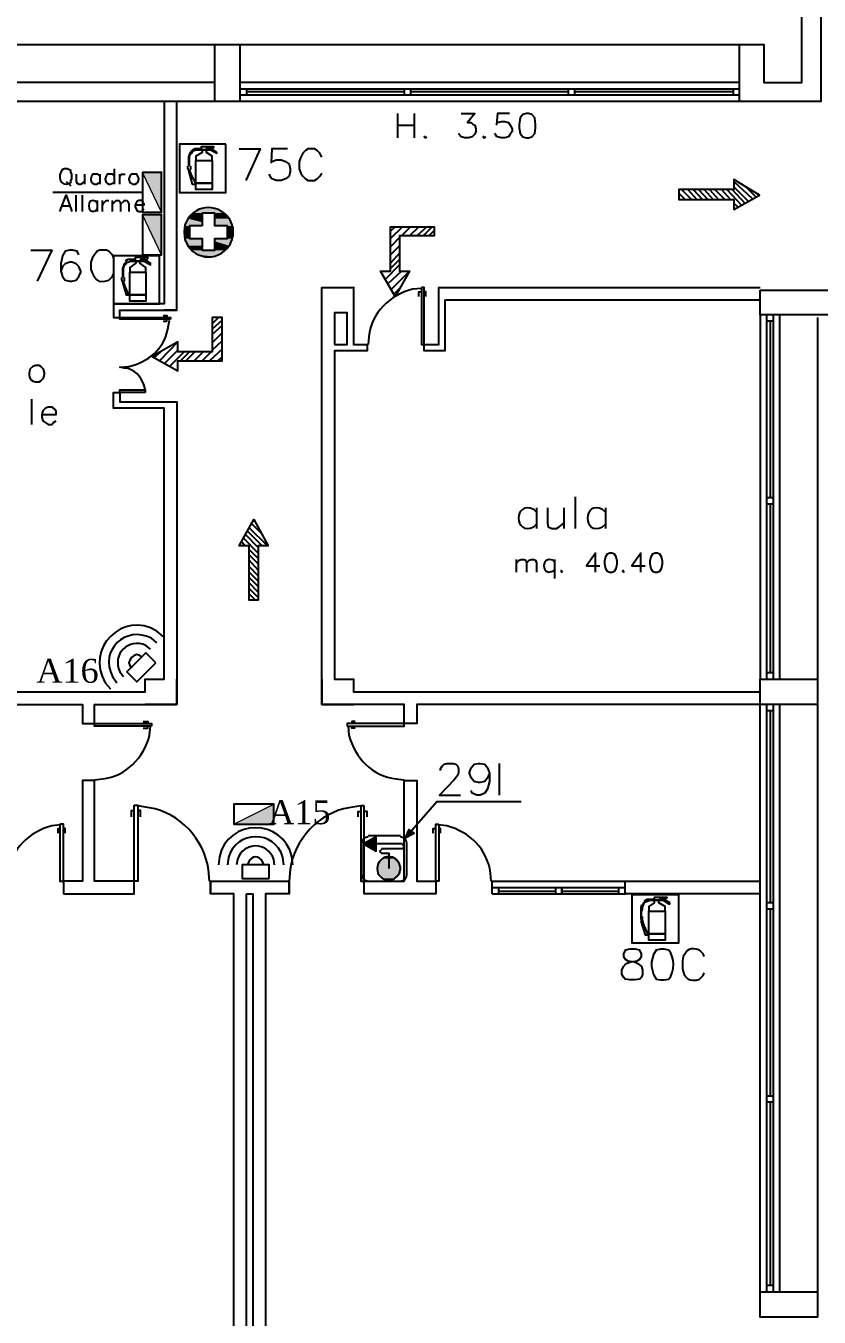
# Model space of a CAD drawing. Header units: millimetres. Extents: x 2592 to 5194, y 1172 to 2359.
# Drawn here: x 2598.601 to 2599.33, y 1186.562 to 1187.75 of the extents above; entities that cross this region are included whole.
import ezdxf

# ---------------------------------------------------------------- set-up
doc = ezdxf.new("R2010")
doc.units = ezdxf.units.MM
for name, color, linetype in [('PDF _Geometria', 7, 'Continuous'), ('PDF _Riempimenti solidi', 3, 'Continuous'), ('PDF _Testo', 7, 'Continuous')]:
    doc.layers.add(name, color=color, linetype=linetype)
doc.styles.add('PDF Times New Roman', font='times.ttf')

msp = doc.modelspace()

# ---------------------------------------------------------------- linework, layer by layer
at = {"layer": 'PDF _Geometria', "lineweight": 25}
for points in [[(2598.3361, 1187.7324), (2598.7978, 1187.7324), (2599.2569, 1187.7324), (2599.2794, 1187.7324), (2599.2794, 1187.6974), (2599.3144, 1187.6974), (2599.3144, 1187.9249), (2599.3319, 1187.9249), (2599.3319, 1187.6799), (2599.2794, 1187.6799), (2599.2569, 1187.6799), (2599.2569, 1187.7324)], [(2599.2569, 1187.6799), (2598.7978, 1187.6799), (2598.7744, 1187.6799), (2598.7744, 1187.7324)], [(2598.7978, 1187.6799), (2598.7978, 1187.7324)], [(2598.7744, 1187.6974), (2598.3361, 1187.6974)], [(2599.2569, 1187.6974), (2598.7978, 1187.6974)], [(2598.7744, 1187.6799), (2598.3361, 1187.6799), (2598.3361, 1187.4132), (2598.3244, 1187.4132), (2598.1244, 1187.4132), (2598.1244, 1187.3607), (2598.1244, 1187.3374), (2598.1469, 1187.3374), (2598.1469, 1187.3607), (2598.1244, 1187.3607)], [(2598.7278, 1187.6799), (2598.7278, 1187.494), (2598.6811, 1187.494), (2598.6811, 1187.4815), (2598.6869, 1187.4815), (2598.6869, 1187.4882), (2598.7394, 1187.4882), (2598.7278, 1187.4882)], [(2598.7394, 1187.4882), (2598.7394, 1187.6799)], [(2598.9428, 1187.6465), (2598.9428, 1187.669)], [(2598.9578, 1187.669), (2598.9578, 1187.6465)], [(2599.0011, 1187.669), (2599.0136, 1187.669), (2599.0069, 1187.6607), (2599.0103, 1187.6607), (2599.0119, 1187.659), (2599.0136, 1187.6582), (2599.0144, 1187.6549), (2599.0144, 1187.6524), (2599.0136, 1187.6499), (2599.0111, 1187.6474), (2599.0078, 1187.6465), (2599.0044, 1187.6465), (2599.0011, 1187.6474), (2599.0003, 1187.6482), (2598.9986, 1187.6507)], [(2599.0453, 1187.669), (2599.0344, 1187.669), (2599.0336, 1187.659), (2599.0344, 1187.6607), (2599.0378, 1187.6615), (2599.0411, 1187.6615), (2599.0444, 1187.6607), (2599.0461, 1187.6582), (2599.0478, 1187.6549), (2599.0478, 1187.6524), (2599.0461, 1187.6499), (2599.0444, 1187.6474), (2599.0411, 1187.6465), (2599.0378, 1187.6465), (2599.0344, 1187.6474), (2599.0336, 1187.6482), (2599.0319, 1187.6507)], [(2598.9428, 1187.6582), (2598.9578, 1187.6582)], [(2598.9678, 1187.6482), (2598.9669, 1187.6474), (2598.9678, 1187.6465), (2598.9694, 1187.6474)], [(2599.0219, 1187.6482), (2599.0211, 1187.6474), (2599.0219, 1187.6465), (2599.0236, 1187.6474)], [(2598.7969, 1187.6365), (2598.8161, 1187.6365), (2598.8028, 1187.6074)], [(2598.8411, 1187.6365), (2598.8269, 1187.6365), (2598.8261, 1187.624), (2598.8269, 1187.6249), (2598.8311, 1187.6265), (2598.8353, 1187.6265), (2598.8394, 1187.6249), (2598.8428, 1187.6224), (2598.8436, 1187.6182), (2598.8436, 1187.6157), (2598.8428, 1187.6115), (2598.8394, 1187.609), (2598.8353, 1187.6074), (2598.8311, 1187.6074), (2598.8269, 1187.609), (2598.8261, 1187.6099), (2598.8244, 1187.6132)], [(2598.8728, 1187.629), (2598.8711, 1187.6324), (2598.8686, 1187.6349), (2598.8661, 1187.6365), (2598.8603, 1187.6365), (2598.8578, 1187.6349), (2598.8553, 1187.6324), (2598.8536, 1187.629), (2598.8519, 1187.6249), (2598.8519, 1187.6182), (2598.8536, 1187.614), (2598.8553, 1187.6115), (2598.8578, 1187.609), (2598.8603, 1187.6074), (2598.8661, 1187.6074), (2598.8686, 1187.609), (2598.8711, 1187.6115), (2598.8728, 1187.614)], [(2598.6403, 1187.6049), (2598.6419, 1187.6057), (2598.6419, 1187.6074), (2598.6428, 1187.609), (2598.6428, 1187.6132), (2598.6419, 1187.6149), (2598.6419, 1187.6165), (2598.6386, 1187.6182), (2598.6361, 1187.6182), (2598.6344, 1187.6174)], [(2598.6819, 1187.6182), (2598.6819, 1187.604)], [(2598.7261, 1187.6149), (2598.7253, 1187.6149), (2598.7078, 1187.6149), (2598.7078, 1187.5782), (2598.7253, 1187.5782), (2598.7253, 1187.6149)], [(2598.6378, 1187.6065), (2598.6419, 1187.6024)], [(2598.6469, 1187.6132), (2598.6469, 1187.6065), (2598.6478, 1187.6049), (2598.6494, 1187.604), (2598.6511, 1187.604), (2598.6528, 1187.6049), (2598.6544, 1187.6065)], [(2598.6544, 1187.6132), (2598.6544, 1187.604)], [(2598.6686, 1187.6115), (2598.6669, 1187.6132), (2598.6619, 1187.6132), (2598.6611, 1187.6115), (2598.6603, 1187.609), (2598.6603, 1187.6082), (2598.6611, 1187.6057), (2598.6619, 1187.6049), (2598.6636, 1187.604), (2598.6661, 1187.604), (2598.6669, 1187.6049), (2598.6686, 1187.6057)], [(2598.6686, 1187.6132), (2598.6686, 1187.604)], [(2598.6819, 1187.6115), (2598.6803, 1187.6132), (2598.6753, 1187.6132), (2598.6744, 1187.6115), (2598.6736, 1187.609), (2598.6736, 1187.6082), (2598.6744, 1187.6057), (2598.6753, 1187.6049), (2598.6769, 1187.604), (2598.6786, 1187.604), (2598.6803, 1187.6049), (2598.6819, 1187.6057)], [(2598.6869, 1187.604), (2598.6869, 1187.6132)], [(2598.6869, 1187.609), (2598.6869, 1187.6115), (2598.6886, 1187.6132), (2598.6919, 1187.6132)], [(2598.7078, 1187.5965), (2598.6253, 1187.5965)], [(2598.6319, 1187.579), (2598.6378, 1187.594), (2598.6428, 1187.579)], [(2598.6469, 1187.579), (2598.6469, 1187.594)], [(2598.6528, 1187.579), (2598.6528, 1187.594)], [(2598.6336, 1187.584), (2598.6411, 1187.584)], [(2598.6661, 1187.5865), (2598.6653, 1187.5882)], [(2598.6653, 1187.5799), (2598.6661, 1187.5815)], [(2598.6661, 1187.589), (2598.6661, 1187.579)], [(2598.6711, 1187.579), (2598.6711, 1187.589)], [(2598.6711, 1187.5849), (2598.6719, 1187.5865), (2598.6736, 1187.5882), (2598.6744, 1187.589), (2598.6769, 1187.589)], [(2598.6803, 1187.579), (2598.6803, 1187.589)], [(2598.6803, 1187.5857), (2598.6828, 1187.5882), (2598.6836, 1187.589), (2598.6861, 1187.589), (2598.6869, 1187.5882), (2598.6878, 1187.5857), (2598.6878, 1187.579)], [(2598.6878, 1187.5857), (2598.6903, 1187.5882), (2598.6911, 1187.589), (2598.6936, 1187.589), (2598.6944, 1187.5882), (2598.6953, 1187.5857), (2598.6953, 1187.579)], [(2598.7011, 1187.5849), (2598.7094, 1187.5849), (2598.7094, 1187.5857), (2598.7086, 1187.5874), (2598.7078, 1187.5882), (2598.7069, 1187.589), (2598.7044, 1187.589), (2598.7028, 1187.5882), (2598.7011, 1187.5849), (2598.7011, 1187.5832), (2598.7028, 1187.5799), (2598.7044, 1187.579), (2598.7069, 1187.579), (2598.7078, 1187.5799), (2598.7094, 1187.5815)], [(2598.7261, 1187.5757), (2598.7253, 1187.5757), (2598.7078, 1187.5757), (2598.7078, 1187.539), (2598.7253, 1187.539), (2598.7253, 1187.5757)], [(2598.6053, 1187.5432), (2598.6244, 1187.5432), (2598.6111, 1187.5149)], [(2598.6494, 1187.539), (2598.6478, 1187.5424), (2598.6436, 1187.5432), (2598.6411, 1187.5432), (2598.6369, 1187.5424), (2598.6344, 1187.5382), (2598.6328, 1187.5307), (2598.6328, 1187.524), (2598.6344, 1187.519), (2598.6369, 1187.5157), (2598.6411, 1187.5149), (2598.6428, 1187.5149), (2598.6469, 1187.5157), (2598.6494, 1187.519), (2598.6511, 1187.5232), (2598.6511, 1187.524), (2598.6494, 1187.5282), (2598.6469, 1187.5307), (2598.6428, 1187.5324), (2598.6411, 1187.5324), (2598.6369, 1187.5307), (2598.6344, 1187.5282), (2598.6328, 1187.524)], [(2598.6811, 1187.5365), (2598.6803, 1187.539), (2598.6769, 1187.5424), (2598.6744, 1187.5432), (2598.6686, 1187.5432), (2598.6661, 1187.5424), (2598.6636, 1187.539), (2598.6619, 1187.5365), (2598.6603, 1187.5324), (2598.6603, 1187.5257)], [(2598.6769, 1187.5157), (2598.6803, 1187.519), (2598.6811, 1187.5215)], [(2598.8728, 1187.1432), (2598.8728, 1187.4857), (2598.8728, 1187.509), (2598.9019, 1187.509), (2598.9019, 1187.4857), (2598.9019, 1187.4565), (2598.9144, 1187.4565), (2598.9144, 1187.4507), (2598.8844, 1187.4507), (2598.8844, 1187.149), (2598.9019, 1187.149), (2598.9019, 1187.1374), (2599.2761, 1187.1374)], [(2598.9019, 1187.509), (2598.9028, 1187.509)], [(2599.2761, 1187.4974), (2598.9861, 1187.4974), (2598.9861, 1187.4507), (2598.9669, 1187.4507), (2598.9669, 1187.4565), (2598.9803, 1187.4565), (2598.9803, 1187.509), (2599.2761, 1187.509)], [(2599.2761, 1187.484), (2599.2761, 1187.149)], [(2599.2936, 1187.484), (2599.2936, 1187.149)], [(2599.3286, 1187.4815), (2599.3286, 1187.149)], [(2598.6094, 1187.4224), (2598.6128, 1187.4224), (2598.6144, 1187.4232), (2598.6169, 1187.4257), (2598.6178, 1187.429), (2598.6178, 1187.4307), (2598.6169, 1187.434), (2598.6144, 1187.4365), (2598.6128, 1187.4374), (2598.6094, 1187.4374), (2598.6069, 1187.4365), (2598.6044, 1187.434)], [(2598.3361, 1187.1374), (2598.7103, 1187.1374), (2598.7103, 1187.149), (2598.7278, 1187.149), (2598.7278, 1187.3982), (2598.6811, 1187.3982), (2598.6811, 1187.4124), (2598.6869, 1187.4124), (2598.6869, 1187.404), (2598.7394, 1187.404), (2598.7394, 1187.1432)], [(2598.6061, 1187.3832), (2598.6061, 1187.4065)], [(2598.6153, 1187.3924), (2598.6286, 1187.3924), (2598.6286, 1187.3949), (2598.6278, 1187.3965), (2598.6261, 1187.3982), (2598.6244, 1187.399), (2598.6211, 1187.399), (2598.6186, 1187.3982), (2598.6161, 1187.3957), (2598.6153, 1187.3924), (2598.6153, 1187.3899), (2598.6161, 1187.3865), (2598.6211, 1187.3832), (2598.6244, 1187.3832), (2598.6261, 1187.3849), (2598.6286, 1187.3865)], [(2599.1061, 1187.2874), (2599.1061, 1187.3165)], [(2599.0703, 1187.3024), (2599.0678, 1187.3049)], [(2599.0703, 1187.3065), (2599.0703, 1187.2874)], [(2599.0803, 1187.3065), (2599.0803, 1187.2924), (2599.0811, 1187.289), (2599.0844, 1187.2874), (2599.0886, 1187.2874), (2599.0911, 1187.289), (2599.0953, 1187.2924)], [(2599.0953, 1187.3065), (2599.0953, 1187.2874)], [(2599.1336, 1187.3024), (2599.1311, 1187.3049)], [(2599.1336, 1187.3065), (2599.1336, 1187.2874)], [(2599.0678, 1187.289), (2599.0703, 1187.2915)], [(2599.1311, 1187.289), (2599.1336, 1187.2915)], [(2599.0519, 1187.2474), (2599.0519, 1187.259)], [(2599.0519, 1187.2557), (2599.0544, 1187.2582), (2599.0561, 1187.259), (2599.0586, 1187.259), (2599.0603, 1187.2582), (2599.0611, 1187.2557), (2599.0611, 1187.2474)], [(2599.0611, 1187.2557), (2599.0636, 1187.2582), (2599.0653, 1187.259), (2599.0678, 1187.259), (2599.0694, 1187.2582), (2599.0703, 1187.2557), (2599.0703, 1187.2474)], [(2599.0869, 1187.2565), (2599.0853, 1187.2582)], [(2599.0869, 1187.259), (2599.0869, 1187.2415)], [(2599.1244, 1187.2474), (2599.1244, 1187.2649), (2599.1161, 1187.2532), (2599.1286, 1187.2532)], [(2599.1661, 1187.2474), (2599.1661, 1187.2649), (2599.1578, 1187.2532), (2599.1703, 1187.2532)], [(2599.0853, 1187.2482), (2599.0869, 1187.2499)], [(2599.0936, 1187.249), (2599.0928, 1187.2482), (2599.0936, 1187.2474), (2599.0944, 1187.2482)], [(2599.1503, 1187.249), (2599.1494, 1187.2482), (2599.1503, 1187.2474), (2599.1511, 1187.2482)], [(2598.2836, 1187.1257), (2598.2836, 1186.9374), (2598.3361, 1186.9374), (2598.3361, 1187.1257), (2598.6528, 1187.1257), (2598.6528, 1187.1082), (2598.6636, 1187.1082), (2598.6636, 1187.1257), (2598.7394, 1187.1257), (2598.7394, 1187.149), (2598.7394, 1187.1257), (2598.7103, 1187.1257)], [(2598.9603, 1187.1257), (2598.9603, 1187.1082), (2598.9486, 1187.1082), (2598.9486, 1187.1257), (2598.8728, 1187.1257), (2598.8728, 1187.149), (2598.8728, 1187.1257), (2598.9019, 1187.1257)], [(2599.2761, 1186.5857), (2599.2761, 1187.1257), (2598.9603, 1187.1257), (2598.9611, 1187.1257)], [(2599.2936, 1187.1257), (2599.2936, 1186.5857)], [(2599.3286, 1187.1257), (2599.3286, 1186.5857)], [(2598.9819, 1187.0649), (2598.9819, 1187.0665), (2598.9836, 1187.069), (2598.9853, 1187.0707), (2598.9878, 1187.0715), (2598.9936, 1187.0715), (2598.9961, 1187.0707), (2598.9978, 1187.069), (2598.9986, 1187.0665), (2598.9986, 1187.0632), (2598.9978, 1187.0607), (2598.9944, 1187.0565), (2598.9811, 1187.0424), (2599.0003, 1187.0424)], [(2599.0269, 1187.0624), (2599.0253, 1187.0582), (2599.0228, 1187.0549), (2599.0186, 1187.054), (2599.0169, 1187.054), (2599.0128, 1187.0549), (2599.0103, 1187.0582), (2599.0086, 1187.0624), (2599.0086, 1187.0632), (2599.0103, 1187.0674), (2599.0128, 1187.0707), (2599.0169, 1187.0715), (2599.0186, 1187.0715), (2599.0228, 1187.0707), (2599.0253, 1187.0674), (2599.0269, 1187.0624), (2599.0269, 1187.0549), (2599.0253, 1187.0482), (2599.0228, 1187.044), (2599.0186, 1187.0424), (2599.0153, 1187.0424), (2599.0111, 1187.044), (2599.0103, 1187.0465)], [(2599.0361, 1187.0424), (2599.0361, 1187.0715)], [(2598.8294, 1187.0157), (2598.8286, 1187.0157), (2598.8286, 1187.034), (2598.7919, 1187.034), (2598.7919, 1187.0157), (2598.8286, 1187.0157)], [(2598.9494, 1187.0032), (2598.9786, 1187.0365), (2599.0561, 1187.0365)], [(2598.7703, 1186.9515), (2598.7703, 1186.9632), (2598.7703, 1186.9515)], [(2598.8428, 1186.9515), (2598.8428, 1186.9632)], [(2598.9119, 1186.9515), (2598.9119, 1186.9632)], [(2599.0294, 1186.9515), (2599.0294, 1186.9632), (2599.1519, 1186.9632)], [(2599.2761, 1186.9515), (2599.1519, 1186.9515), (2599.1519, 1186.9632), (2599.2761, 1186.9632)], [(2598.6353, 1186.9574), (2598.6361, 1186.9574)], [(2599.1919, 1186.8999), (2599.1878, 1186.9007), (2599.1844, 1186.9007), (2599.1803, 1186.8999), (2599.1778, 1186.8957), (2599.1761, 1186.889), (2599.1761, 1186.8849), (2599.1778, 1186.8774), (2599.1803, 1186.8732), (2599.1844, 1186.8724), (2599.1878, 1186.8724), (2599.1919, 1186.8732)], [(2599.2053, 1186.894), (2599.2044, 1186.8899), (2599.2044, 1186.8832)], [(2599.2244, 1186.894), (2599.2236, 1186.8965), (2599.2203, 1186.8999)], [(2599.2203, 1186.8732), (2599.2236, 1186.8765), (2599.2244, 1186.879)]]:
    msp.add_lwpolyline(points, dxfattribs=at)
at = {"layer": 'PDF _Geometria', "color": 4, "lineweight": 25}
for points in [[(2599.2569, 1187.6915), (2598.7978, 1187.6915)], [(2599.2569, 1187.6857), (2598.7978, 1187.6857)], [(2598.8036, 1187.6915), (2598.8036, 1187.6857)], [(2598.9486, 1187.689), (2598.8036, 1187.689)], [(2598.9486, 1187.6915), (2598.9486, 1187.6857)], [(2598.9544, 1187.6915), (2598.9544, 1187.6857)], [(2599.0994, 1187.689), (2598.9544, 1187.689)], [(2599.0994, 1187.6915), (2599.0994, 1187.6857)], [(2599.1053, 1187.6915), (2599.1053, 1187.6857)], [(2599.2511, 1187.689), (2599.1053, 1187.689)], [(2599.2511, 1187.6915), (2599.2511, 1187.6857)], [(2598.9644, 1187.5082), (2598.9561, 1187.5074)], [(2598.9619, 1187.5007), (2598.9619, 1187.5049), (2598.9644, 1187.5049)], [(2598.9686, 1187.5007), (2598.9686, 1187.5049), (2598.9669, 1187.5049)], [(2598.7269, 1187.4832), (2598.7303, 1187.4832), (2598.7303, 1187.4815)], [(2599.2819, 1187.484), (2599.2819, 1187.149)], [(2599.2878, 1187.484), (2599.2878, 1187.149)], [(2598.7269, 1187.4782), (2598.7303, 1187.4782), (2598.7303, 1187.4799)], [(2598.7311, 1187.4707), (2598.7328, 1187.479)], [(2599.2878, 1187.4782), (2599.2819, 1187.4782)], [(2599.2853, 1187.4782), (2599.2853, 1187.3157)], [(2598.9161, 1187.464), (2598.9153, 1187.4565)], [(2598.6911, 1187.4349), (2598.6869, 1187.4357), (2598.6953, 1187.4365)], [(2598.7103, 1187.4149), (2598.7094, 1187.419)], [(2599.2878, 1187.3157), (2599.2819, 1187.3157)], [(2599.2878, 1187.3099), (2599.2819, 1187.3099)], [(2599.2853, 1187.3099), (2599.2853, 1187.1549)], [(2599.2878, 1187.1549), (2599.2819, 1187.1549)], [(2599.2819, 1187.1257), (2599.2819, 1186.5857)], [(2599.2878, 1187.1199), (2599.2819, 1187.1199)], [(2599.2853, 1187.1199), (2599.2853, 1186.9432)], [(2599.2878, 1187.1257), (2599.2878, 1186.5857)], [(2598.7086, 1187.1099), (2598.7128, 1187.1099), (2598.7128, 1187.1082)], [(2598.7086, 1187.104), (2598.7128, 1187.104), (2598.7128, 1187.1057)], [(2598.7144, 1187.0974), (2598.7153, 1187.1057)], [(2598.8969, 1187.1057), (2598.8978, 1187.0974)], [(2598.9036, 1187.1099), (2598.9003, 1187.1099), (2598.9003, 1187.1082)], [(2598.9036, 1187.104), (2598.9003, 1187.104), (2598.9003, 1187.1057)], [(2598.6636, 1187.0565), (2598.6711, 1187.0574)], [(2598.9411, 1187.0574), (2598.9486, 1187.0565)], [(2598.7144, 1187.0307), (2598.7036, 1187.0324)], [(2598.9086, 1187.0324), (2598.8978, 1187.0307)], [(2598.6978, 1187.0224), (2598.6978, 1187.0282), (2598.7003, 1187.0282)], [(2598.7061, 1187.0224), (2598.7061, 1187.0282), (2598.7036, 1187.0282)], [(2598.9061, 1187.0224), (2598.9061, 1187.0274), (2598.9086, 1187.0274)], [(2598.9144, 1187.0224), (2598.9144, 1187.0274), (2598.9119, 1187.0274)], [(2598.6328, 1187.0149), (2598.6244, 1187.014)], [(2598.6303, 1187.0074), (2598.6303, 1187.0115), (2598.6319, 1187.0115)], [(2598.6369, 1187.0074), (2598.6369, 1187.0115), (2598.6353, 1187.0115)], [(2598.9753, 1187.0074), (2598.9753, 1187.0115), (2598.9778, 1187.0115)], [(2598.9878, 1187.014), (2598.9794, 1187.0149)], [(2598.9819, 1187.0074), (2598.9819, 1187.0115), (2598.9803, 1187.0115)], [(2598.7694, 1186.9632), (2598.7686, 1186.974)], [(2598.8436, 1186.974), (2598.8428, 1186.9632)], [(2599.0286, 1186.9632), (2599.0278, 1186.9707)], [(2599.0294, 1186.9574), (2599.1519, 1186.9574)], [(2599.0294, 1186.9515), (2599.1519, 1186.9515)], [(2599.0353, 1186.9574), (2599.0353, 1186.9515)], [(2599.0353, 1186.954), (2599.0878, 1186.954)], [(2599.0878, 1186.9574), (2599.0878, 1186.9515)], [(2599.0936, 1186.9574), (2599.0936, 1186.9515), (2599.0936, 1186.9574)], [(2599.0936, 1186.954), (2599.1461, 1186.954)], [(2599.1461, 1186.9515), (2599.1461, 1186.9574)], [(2599.2878, 1186.9432), (2599.2819, 1186.9432)], [(2599.2878, 1186.9374), (2599.2819, 1186.9374)], [(2599.2853, 1186.9374), (2599.2853, 1186.7657)], [(2599.2878, 1186.7657), (2599.2819, 1186.7657)], [(2599.2878, 1186.7599), (2599.2819, 1186.7599)], [(2599.2853, 1186.7599), (2599.2853, 1186.5915)], [(2599.2878, 1186.5915), (2599.2819, 1186.5915)]]:
    msp.add_lwpolyline(points, dxfattribs=at)
at = {"layer": 'PDF _Geometria', "lineweight": 25}
for points in [[(2599.0611, 1187.669), (2599.0578, 1187.6682), (2599.0553, 1187.6649), (2599.0544, 1187.659), (2599.0544, 1187.6557), (2599.0553, 1187.6507), (2599.0578, 1187.6474), (2599.0611, 1187.6465), (2599.0628, 1187.6465), (2599.0661, 1187.6474), (2599.0686, 1187.6507), (2599.0694, 1187.6557), (2599.0694, 1187.659), (2599.0686, 1187.6649), (2599.0661, 1187.6682), (2599.0628, 1187.669)], [(2598.6986, 1187.6132), (2598.6978, 1187.6132), (2598.6961, 1187.6115), (2598.6953, 1187.609), (2598.6953, 1187.6082), (2598.6961, 1187.6057), (2598.6978, 1187.6049), (2598.6986, 1187.604), (2598.7011, 1187.604), (2598.7028, 1187.6049), (2598.7036, 1187.6057), (2598.7044, 1187.6082), (2598.7044, 1187.609), (2598.7036, 1187.6115), (2598.7028, 1187.6132)], [(2599.2761, 1187.5065), (2599.3544, 1187.5065), (2599.3544, 1187.484), (2599.2761, 1187.484)], [(2598.8844, 1187.4565), (2598.8961, 1187.4565), (2598.8961, 1187.4857), (2598.8844, 1187.4857)], [(2599.1378, 1187.2649), (2599.1353, 1187.264), (2599.1336, 1187.2615), (2599.1328, 1187.2574), (2599.1328, 1187.2549), (2599.1336, 1187.2507), (2599.1353, 1187.2482), (2599.1378, 1187.2474), (2599.1394, 1187.2474), (2599.1419, 1187.2482), (2599.1436, 1187.2507), (2599.1444, 1187.2549), (2599.1444, 1187.2574), (2599.1436, 1187.2615), (2599.1419, 1187.264), (2599.1394, 1187.2649)], [(2599.1794, 1187.2649), (2599.1769, 1187.264), (2599.1753, 1187.2615), (2599.1744, 1187.2574), (2599.1744, 1187.2549), (2599.1753, 1187.2507), (2599.1769, 1187.2482), (2599.1794, 1187.2474), (2599.1811, 1187.2474), (2599.1836, 1187.2482), (2599.1853, 1187.2507), (2599.1861, 1187.2549), (2599.1861, 1187.2574), (2599.1853, 1187.2615), (2599.1836, 1187.264), (2599.1811, 1187.2649)], [(2599.2761, 1187.149), (2599.3286, 1187.149), (2599.3286, 1187.1257), (2599.2761, 1187.1257)], [(2598.6353, 1186.9515), (2598.7003, 1186.9515), (2598.7003, 1186.9632), (2598.6636, 1186.9632), (2598.6636, 1187.0557), (2598.6528, 1187.0557), (2598.6528, 1186.9632), (2598.6353, 1186.9632)], [(2598.9119, 1186.9632), (2598.9486, 1186.9632), (2598.9486, 1187.0557), (2598.9603, 1187.0557), (2598.9603, 1186.9632), (2598.9778, 1186.9632), (2598.9778, 1186.9515), (2598.9119, 1186.9515)], [(2598.9494, 1187.0032), (2598.9578, 1187.0074), (2598.9528, 1187.0107)], [(2598.7769, 1186.269), (2598.7769, 1186.2024), (2598.7478, 1186.2024), (2598.7478, 1186.2807), (2598.7919, 1186.2807), (2598.7919, 1186.9515), (2598.7703, 1186.9515), (2598.7703, 1186.9632), (2598.8428, 1186.9632), (2598.8428, 1186.9515), (2598.8211, 1186.9515), (2598.8211, 1186.2807), (2598.8644, 1186.2807), (2598.8644, 1186.2024), (2598.8528, 1186.2024), (2598.8528, 1186.269)], [(2598.8036, 1186.9515), (2598.8094, 1186.9515), (2598.8094, 1186.2807), (2598.8036, 1186.2807)], [(2599.1561, 1186.9007), (2599.1519, 1186.8999), (2599.1503, 1186.8965), (2599.1503, 1186.894), (2599.1519, 1186.8915), (2599.1544, 1186.8899), (2599.1603, 1186.889), (2599.1636, 1186.8874), (2599.1669, 1186.8849), (2599.1678, 1186.8815), (2599.1678, 1186.8774), (2599.1669, 1186.8749), (2599.1653, 1186.8732), (2599.1611, 1186.8724), (2599.1561, 1186.8724), (2599.1519, 1186.8732), (2599.1503, 1186.8749), (2599.1486, 1186.8774), (2599.1486, 1186.8815), (2599.1503, 1186.8849), (2599.1528, 1186.8874), (2599.1569, 1186.889), (2599.1628, 1186.8899), (2599.1653, 1186.8915), (2599.1669, 1186.894), (2599.1669, 1186.8965), (2599.1653, 1186.8999), (2599.1611, 1186.9007)], [(2599.2761, 1186.5857), (2599.3286, 1186.5857), (2599.3286, 1186.5624), (2599.2761, 1186.5624)]]:
    msp.add_lwpolyline(points, close=True, dxfattribs=at)
at = {"layer": 'PDF _Geometria', "color": 1, "lineweight": 25, "true_color": 0xf00000}
for points in [[(2598.7844, 1187.6407), (2598.7419, 1187.6407), (2598.7419, 1187.5965), (2598.7844, 1187.5965)], [(2598.7628, 1187.6357), (2598.7628, 1187.6332), (2598.7569, 1187.6299), (2598.7569, 1187.6257), (2598.7719, 1187.6257), (2598.7719, 1187.6299), (2598.7669, 1187.6332), (2598.7669, 1187.6357)], [(2598.7569, 1187.6257), (2598.7719, 1187.6257), (2598.7719, 1187.6049), (2598.7569, 1187.6049)], [(2598.7569, 1187.6049), (2598.7719, 1187.6049), (2598.7719, 1187.599), (2598.7569, 1187.599)], [(2598.7236, 1187.5382), (2598.6811, 1187.5382), (2598.6811, 1187.494), (2598.7236, 1187.494)], [(2598.7019, 1187.5332), (2598.7019, 1187.5315), (2598.6961, 1187.5274), (2598.6961, 1187.5232), (2598.7111, 1187.5232), (2598.7111, 1187.5274), (2598.7053, 1187.5315), (2598.7053, 1187.5332)], [(2598.6961, 1187.5232), (2598.7111, 1187.5232), (2598.7111, 1187.5024), (2598.6961, 1187.5024)], [(2598.6961, 1187.5024), (2598.7111, 1187.5024), (2598.7111, 1187.4965), (2598.6961, 1187.4965)], [(2599.2011, 1186.9507), (2599.1578, 1186.9507), (2599.1578, 1186.9065), (2599.2011, 1186.9065)], [(2599.1786, 1186.9457), (2599.1786, 1186.9432), (2599.1736, 1186.9399), (2599.1736, 1186.9357), (2599.1886, 1186.9357), (2599.1886, 1186.9399), (2599.1828, 1186.9432), (2599.1828, 1186.9457)], [(2599.1736, 1186.9357), (2599.1886, 1186.9357), (2599.1886, 1186.9149), (2599.1736, 1186.9149)], [(2599.1736, 1186.9149), (2599.1886, 1186.9149), (2599.1886, 1186.909), (2599.1736, 1186.909)]]:
    msp.add_lwpolyline(points, close=True, dxfattribs=at)
for points in [[(2598.7553, 1187.6349), (2598.7578, 1187.6357), (2598.7703, 1187.6357), (2598.7761, 1187.6324), (2598.7761, 1187.6332), (2598.7711, 1187.6365), (2598.7669, 1187.6374), (2598.7728, 1187.6374), (2598.7736, 1187.6382), (2598.7619, 1187.6382), (2598.7619, 1187.6365), (2598.7578, 1187.6365), (2598.7561, 1187.6365), (2598.7536, 1187.6349), (2598.7519, 1187.6332), (2598.7511, 1187.6315), (2598.7503, 1187.629), (2598.7503, 1187.6274)], [(2598.7503, 1187.6282), (2598.7503, 1187.6207)], [(2598.7494, 1187.6207), (2598.7494, 1187.619), (2598.7503, 1187.6165), (2598.7536, 1187.604), (2598.7569, 1187.604), (2598.7569, 1187.6049), (2598.7528, 1187.6124), (2598.7511, 1187.6174)], [(2598.7511, 1187.6207), (2598.7511, 1187.6249)], [(2598.7519, 1187.6207), (2598.7519, 1187.6174)], [(2598.6928, 1187.5324), (2598.6911, 1187.5307), (2598.6903, 1187.529), (2598.6894, 1187.5265), (2598.6894, 1187.5249)], [(2598.6903, 1187.5182), (2598.6903, 1187.5265), (2598.6911, 1187.529), (2598.6928, 1187.5307), (2598.6936, 1187.5324), (2598.6944, 1187.5324), (2598.6969, 1187.5332), (2598.7094, 1187.5332), (2598.7153, 1187.5299), (2598.7153, 1187.5315), (2598.7103, 1187.5349), (2598.7061, 1187.5349), (2598.7119, 1187.5349), (2598.7128, 1187.5357), (2598.7128, 1187.5365), (2598.7011, 1187.5365), (2598.7011, 1187.5349), (2598.6961, 1187.5349), (2598.6944, 1187.5349), (2598.6919, 1187.5332)], [(2598.6894, 1187.5257), (2598.6894, 1187.5182)], [(2598.6886, 1187.5182), (2598.6886, 1187.5165), (2598.6894, 1187.514), (2598.6928, 1187.5024), (2598.6953, 1187.5024), (2598.6919, 1187.5099), (2598.6903, 1187.5149)], [(2598.6911, 1187.5182), (2598.6911, 1187.5149)], [(2599.1669, 1186.9415), (2599.1661, 1186.939), (2599.1661, 1186.9374)], [(2599.1661, 1186.9382), (2599.1661, 1186.9307), (2599.1661, 1186.929), (2599.1669, 1186.9265)], [(2599.1669, 1186.9307), (2599.1669, 1186.9349), (2599.1678, 1186.9374), (2599.1678, 1186.939), (2599.1686, 1186.9415), (2599.1694, 1186.9432), (2599.1703, 1186.944), (2599.1719, 1186.9449), (2599.1744, 1186.9457), (2599.1869, 1186.9457), (2599.1919, 1186.9424), (2599.1928, 1186.9424), (2599.1928, 1186.9432), (2599.1878, 1186.9465), (2599.1836, 1186.9474), (2599.1886, 1186.9474), (2599.1903, 1186.9482), (2599.1786, 1186.9482), (2599.1786, 1186.9465), (2599.1736, 1186.9465), (2599.1719, 1186.9465), (2599.1694, 1186.9449)], [(2599.1703, 1186.9449), (2599.1686, 1186.9432), (2599.1678, 1186.9415)], [(2599.1661, 1186.9265), (2599.1703, 1186.914), (2599.1728, 1186.914), (2599.1728, 1186.9149), (2599.1694, 1186.9224), (2599.1678, 1186.9274), (2599.1678, 1186.9307)]]:
    msp.add_lwpolyline(points, dxfattribs=at)
at = {"layer": 'PDF _Geometria', "lineweight": 0}
for points in [[(2598.7078, 1187.6149), (2598.7253, 1187.6149), (2598.7253, 1187.5782)], [(2598.7078, 1187.5757), (2598.7253, 1187.5757), (2598.7253, 1187.539)], [(2598.8286, 1187.034), (2598.8286, 1187.0157), (2598.7919, 1187.0157)]]:
    msp.add_lwpolyline(points, close=True, dxfattribs=at)
at = {"layer": 'PDF _Geometria', "color": 3, "lineweight": 25}
for points in [[(2599.2519, 1187.5899), (2599.2519, 1187.5807), (2599.2753, 1187.594), (2599.2519, 1187.6082), (2599.2519, 1187.599), (2599.2011, 1187.599), (2599.2011, 1187.5899)], [(2598.7628, 1187.5657), (2598.7511, 1187.5657), (2598.7511, 1187.554), (2598.7628, 1187.554), (2598.7628, 1187.5432), (2598.7744, 1187.5432), (2598.7744, 1187.554), (2598.7861, 1187.554), (2598.7861, 1187.5657), (2598.7744, 1187.5657), (2598.7744, 1187.5774), (2598.7628, 1187.5774)]]:
    msp.add_lwpolyline(points, close=True, dxfattribs=at)
for points in [[(2599.2519, 1187.6065), (2599.2686, 1187.5907)], [(2599.2519, 1187.6015), (2599.2653, 1187.5882)], [(2599.2619, 1187.6024), (2599.2719, 1187.5924)], [(2599.2011, 1187.5957), (2599.2069, 1187.5899)], [(2599.2011, 1187.5907), (2599.2019, 1187.5899)], [(2599.2036, 1187.599), (2599.2128, 1187.5899)], [(2599.2094, 1187.599), (2599.2178, 1187.5899)], [(2599.2144, 1187.599), (2599.2228, 1187.5899)], [(2599.2194, 1187.599), (2599.2278, 1187.5899)], [(2599.2244, 1187.599), (2599.2328, 1187.5899)], [(2599.2294, 1187.599), (2599.2378, 1187.5899)], [(2599.2344, 1187.599), (2599.2436, 1187.5899)], [(2599.2403, 1187.599), (2599.2486, 1187.5899)], [(2599.2453, 1187.599), (2599.2586, 1187.5849)], [(2599.2503, 1187.599), (2599.2619, 1187.5865)], [(2599.2736, 1187.5957), (2599.2753, 1187.594)], [(2599.2519, 1187.5865), (2599.2553, 1187.5832)], [(2599.2519, 1187.5815), (2599.2528, 1187.5807)], [(2598.7469, 1187.5665), (2598.7461, 1187.5599), (2598.7469, 1187.5532)], [(2598.7878, 1187.5474), (2598.7903, 1187.5532), (2598.7911, 1187.5599), (2598.7903, 1187.5665), (2598.7878, 1187.5724)], [(2598.9536, 1187.524), (2598.9403, 1187.5007), (2598.9269, 1187.524), (2598.9361, 1187.524), (2598.9361, 1187.5649), (2598.9761, 1187.5649), (2598.9761, 1187.5565), (2598.9444, 1187.5565), (2598.9444, 1187.524), (2598.9536, 1187.524), (2598.9369, 1187.5074)], [(2598.9403, 1187.5649), (2598.9361, 1187.5607)], [(2598.9469, 1187.5649), (2598.9361, 1187.554)], [(2598.9444, 1187.5549), (2598.9361, 1187.5465)], [(2598.9544, 1187.5649), (2598.9461, 1187.5565)], [(2598.9619, 1187.5649), (2598.9536, 1187.5565)], [(2598.9694, 1187.5649), (2598.9603, 1187.5565)], [(2598.9744, 1187.5649), (2598.9661, 1187.5565)], [(2598.9761, 1187.5615), (2598.9711, 1187.5565)], [(2598.9444, 1187.5474), (2598.9361, 1187.539)], [(2598.9444, 1187.5407), (2598.9361, 1187.5315)], [(2598.9444, 1187.5349), (2598.9361, 1187.5265)], [(2598.9444, 1187.5299), (2598.9311, 1187.5165)], [(2598.9461, 1187.524), (2598.9336, 1187.5124)], [(2598.9444, 1187.5082), (2598.9394, 1187.5032)], [(2598.9394, 1187.5024), (2598.9403, 1187.5015)], [(2598.7403, 1187.459), (2598.7169, 1187.4457), (2598.7403, 1187.4324), (2598.7403, 1187.4415), (2598.7811, 1187.4415), (2598.7811, 1187.4815), (2598.7719, 1187.4815), (2598.7719, 1187.4499), (2598.7403, 1187.4499), (2598.7403, 1187.459), (2598.7236, 1187.4415)], [(2598.7778, 1187.4815), (2598.7719, 1187.4757)], [(2598.7811, 1187.479), (2598.7719, 1187.4707)], [(2598.7811, 1187.474), (2598.7719, 1187.4657)], [(2598.7811, 1187.4674), (2598.7719, 1187.4582)], [(2598.7811, 1187.4599), (2598.7719, 1187.4515)], [(2598.7244, 1187.4499), (2598.7186, 1187.4449), (2598.7169, 1187.4457)], [(2598.7403, 1187.4515), (2598.7278, 1187.439)], [(2598.7461, 1187.4499), (2598.7328, 1187.4365)], [(2598.7511, 1187.4499), (2598.7428, 1187.4415)], [(2598.7561, 1187.4499), (2598.7478, 1187.4415)], [(2598.7636, 1187.4499), (2598.7553, 1187.4415)], [(2598.7711, 1187.4499), (2598.7628, 1187.4415)], [(2598.7811, 1187.4524), (2598.7694, 1187.4415)], [(2598.7811, 1187.4449), (2598.7769, 1187.4415)], [(2598.7969, 1187.2724), (2598.7969, 1187.2715), (2598.8103, 1187.2957), (2598.8236, 1187.2715), (2598.8144, 1187.2715), (2598.8144, 1187.2215), (2598.8061, 1187.2215), (2598.8061, 1187.2715), (2598.7969, 1187.2715)], [(2598.8111, 1187.294), (2598.8103, 1187.2949)], [(2598.8144, 1187.2699), (2598.8028, 1187.2815)], [(2598.8178, 1187.2715), (2598.8044, 1187.2849)], [(2598.8228, 1187.2715), (2598.8061, 1187.2882)], [(2598.8186, 1187.2815), (2598.8086, 1187.2915)], [(2598.8019, 1187.2715), (2598.7986, 1187.2757)], [(2598.8144, 1187.2649), (2598.8011, 1187.2782)], [(2598.8144, 1187.2599), (2598.8061, 1187.2682)], [(2598.8144, 1187.2549), (2598.8061, 1187.2632)], [(2598.8144, 1187.249), (2598.8061, 1187.2582)], [(2598.8144, 1187.244), (2598.8061, 1187.2524)], [(2598.8144, 1187.239), (2598.8061, 1187.2474)], [(2598.8144, 1187.234), (2598.8061, 1187.2424)], [(2598.8144, 1187.229), (2598.8061, 1187.2374)], [(2598.8144, 1187.224), (2598.8061, 1187.2324)], [(2598.8119, 1187.2215), (2598.8061, 1187.2274)], [(2598.8069, 1187.2215), (2598.8061, 1187.2215)]]:
    msp.add_lwpolyline(points, dxfattribs=at)
at = {"layer": 'PDF _Geometria', "color": 4, "lineweight": 25}
for points in [[(2598.9644, 1187.509), (2598.9644, 1187.4565), (2598.9669, 1187.4565), (2598.9669, 1187.509)], [(2598.7336, 1187.4799), (2598.6869, 1187.4799), (2598.6869, 1187.4815), (2598.7336, 1187.4815)], [(2598.7103, 1187.4124), (2598.6869, 1187.4124), (2598.6869, 1187.4149), (2598.7103, 1187.4149)], [(2598.7161, 1187.1057), (2598.6636, 1187.1057), (2598.6636, 1187.1082), (2598.7161, 1187.1082)], [(2598.8961, 1187.1057), (2598.9486, 1187.1057), (2598.9486, 1187.1082), (2598.8961, 1187.1082)], [(2598.7003, 1187.0332), (2598.7036, 1187.0332), (2598.7036, 1186.9632), (2598.7003, 1186.9632)], [(2598.9119, 1187.0324), (2598.9086, 1187.0324), (2598.9086, 1186.9632), (2598.9119, 1186.9632)], [(2598.6319, 1187.0157), (2598.6319, 1186.9632), (2598.6353, 1186.9632), (2598.6353, 1187.0157)], [(2598.9803, 1187.0157), (2598.9803, 1186.9632), (2598.9778, 1186.9632), (2598.9778, 1187.0157)]]:
    msp.add_lwpolyline(points, close=True, dxfattribs=at)
at = {"layer": 'PDF _Geometria', "color": 6, "lineweight": 25}
for points in [[(2598.7211, 1187.1824), (2598.7161, 1187.1865)], [(2598.7269, 1187.1882), (2598.7211, 1187.1932)], [(2598.7153, 1187.1765), (2598.7111, 1187.1799)], [(2598.7078, 1187.169), (2598.7053, 1187.1707), (2598.7028, 1187.1715), (2598.7003, 1187.1707), (2598.6978, 1187.169), (2598.6961, 1187.1665), (2598.6953, 1187.164), (2598.6961, 1187.1615), (2598.6978, 1187.159)], [(2598.6803, 1187.1515), (2598.6844, 1187.1457)], [(2598.6869, 1187.1557), (2598.6903, 1187.1515)], [(2598.6736, 1187.1457), (2598.6786, 1187.1399)], [(2598.7786, 1186.9857), (2598.7778, 1186.9782)], [(2598.7869, 1186.9849), (2598.7861, 1186.9782)], [(2598.8378, 1186.9782), (2598.8369, 1186.9849)], [(2598.8461, 1186.9782), (2598.8453, 1186.9857)], [(2598.7953, 1186.9832), (2598.7944, 1186.9782)], [(2598.8053, 1186.9807), (2598.8044, 1186.9782)], [(2598.8194, 1186.9782), (2598.8186, 1186.9807)], [(2598.8294, 1186.9782), (2598.8286, 1186.9832)]]:
    msp.add_lwpolyline(points, dxfattribs=at)
for points in [[(2598.7203, 1187.164), (2598.7111, 1187.1732), (2598.6936, 1187.1557), (2598.7028, 1187.1465)], [(2598.8244, 1186.9657), (2598.8244, 1186.9782), (2598.7994, 1186.9782), (2598.7994, 1186.9657)]]:
    msp.add_lwpolyline(points, close=True, dxfattribs=at)
at = {"layer": 'PDF _Geometria', "color": 1, "lineweight": 25}
for points in [[(2598.9153, 1187.004), (2598.9128, 1187.0032), (2598.9111, 1187.0024), (2598.9103, 1187.0007), (2598.9094, 1186.9982), (2598.9094, 1186.969), (2598.9103, 1186.9665), (2598.9111, 1186.9649), (2598.9128, 1186.964), (2598.9153, 1186.9632), (2598.9453, 1186.9632), (2598.9478, 1186.964), (2598.9494, 1186.9649), (2598.9503, 1186.9665), (2598.9511, 1186.969), (2598.9511, 1186.9982), (2598.9503, 1187.0007), (2598.9494, 1187.0024), (2598.9478, 1187.0032), (2598.9453, 1187.004)], [(2598.9469, 1186.9974), (2598.9111, 1186.9974)], [(2598.9453, 1187.0049), (2598.9153, 1187.0049)], [(2598.9278, 1186.9932), (2598.9469, 1186.9932), (2598.9486, 1186.9949), (2598.9478, 1186.9957), (2598.9469, 1186.9965)], [(2598.9278, 1186.9924), (2598.9269, 1186.9915), (2598.9261, 1186.9907), (2598.9269, 1186.9899), (2598.9278, 1186.989), (2598.9344, 1186.989), (2598.9344, 1186.9749)], [(2598.9244, 1186.979), (2598.9236, 1186.9749), (2598.9244, 1186.9707)], [(2598.9419, 1186.9674), (2598.9444, 1186.9707), (2598.9453, 1186.9749), (2598.9444, 1186.979), (2598.9419, 1186.9824)]]:
    msp.add_lwpolyline(points, dxfattribs=at)
msp.add_lwpolyline([(2598.9111, 1186.9974), (2598.9228, 1186.9907), (2598.9228, 1187.004)], close=True, dxfattribs=at)
at = {"layer": 'PDF _Geometria', "color": 1, "lineweight": 25, "true_color": 0xf00000}
msp.add_open_spline([(2598.7511, 1187.6249), (2598.7508, 1187.6306), (2598.7511, 1187.6311), (2598.7553, 1187.6349)], degree=3, dxfattribs=at)
at = {"layer": 'PDF _Geometria', "lineweight": 25}
for points in [[(2598.6344, 1187.6174), (2598.6285, 1187.612), (2598.6334, 1187.6004), (2598.6403, 1187.6049)], [(2598.6653, 1187.5882), (2598.6561, 1187.5932), (2598.6561, 1187.5749), (2598.6653, 1187.5799)], [(2598.6603, 1187.5257), (2598.6638, 1187.5171), (2598.6662, 1187.512), (2598.6769, 1187.5157)], [(2598.6044, 1187.434), (2598.6026, 1187.4294), (2598.6034, 1187.4233), (2598.6094, 1187.4224)], [(2599.0678, 1187.3049), (2599.0492, 1187.3143), (2599.0492, 1187.2797), (2599.0678, 1187.289)], [(2599.1311, 1187.3049), (2599.1127, 1187.3146), (2599.1127, 1187.2794), (2599.1311, 1187.289)], [(2599.0853, 1187.2582), (2599.0742, 1187.2635), (2599.0742, 1187.2429), (2599.0853, 1187.2482)], [(2599.2203, 1186.8999), (2599.211, 1186.9024), (2599.209, 1186.9006), (2599.2053, 1186.894)], [(2599.1919, 1186.8732), (2599.1975, 1186.8799), (2599.1976, 1186.8931), (2599.1919, 1186.8999)], [(2599.2044, 1186.8832), (2599.2057, 1186.8743), (2599.211, 1186.8698), (2599.2203, 1186.8732)]]:
    msp.add_open_spline(points, degree=3, dxfattribs=at)
at = {"layer": 'PDF _Geometria', "color": 3, "lineweight": 25}
for points in [[(2598.7878, 1187.5724), (2598.7761, 1187.5883), (2598.7532, 1187.585), (2598.7469, 1187.5665)], [(2598.7469, 1187.5532), (2598.7532, 1187.5347), (2598.7761, 1187.5314), (2598.7878, 1187.5474)]]:
    msp.add_open_spline(points, degree=3, dxfattribs=at)
at = {"layer": 'PDF _Geometria', "color": 4, "lineweight": 25}
for points in [[(2598.9561, 1187.5074), (2598.9355, 1187.5021), (2598.9184, 1187.4858), (2598.9161, 1187.464)], [(2598.6953, 1187.4365), (2598.7131, 1187.4405), (2598.7275, 1187.4522), (2598.7311, 1187.4707)], [(2598.7094, 1187.419), (2598.7067, 1187.4271), (2598.7002, 1187.4345), (2598.6911, 1187.4349)], [(2598.6711, 1187.0574), (2598.6928, 1187.0597), (2598.7091, 1187.0768), (2598.7144, 1187.0974)], [(2598.8978, 1187.0974), (2598.9031, 1187.0768), (2598.9193, 1187.0597), (2598.9411, 1187.0574)], [(2598.7686, 1186.974), (2598.7646, 1187.0014), (2598.7421, 1187.0263), (2598.7144, 1187.0307)], [(2598.8978, 1187.0307), (2598.8701, 1187.0263), (2598.8476, 1187.0014), (2598.8436, 1186.974)], [(2598.6244, 1187.014), (2598.6038, 1187.0087), (2598.5867, 1186.9925), (2598.5844, 1186.9707)], [(2599.0278, 1186.9707), (2599.0255, 1186.9925), (2599.0084, 1187.0087), (2598.9878, 1187.014)]]:
    msp.add_open_spline(points, degree=3, dxfattribs=at)
at = {"layer": 'PDF _Geometria', "color": 6, "lineweight": 25}
for points in [[(2598.7211, 1187.1932), (2598.6899, 1187.2123), (2598.6545, 1187.1769), (2598.6736, 1187.1457)], [(2598.7161, 1187.1865), (2598.6926, 1187.1987), (2598.6676, 1187.1755), (2598.6803, 1187.1515)], [(2598.7111, 1187.1799), (2598.6948, 1187.1871), (2598.6797, 1187.172), (2598.6869, 1187.1557)], [(2598.8453, 1186.9857), (2598.8372, 1187.0212), (2598.7866, 1187.0212), (2598.7786, 1186.9857)], [(2598.8369, 1186.9849), (2598.8302, 1187.0111), (2598.7932, 1187.0097), (2598.7869, 1186.9849)], [(2598.8286, 1186.9832), (2598.8228, 1186.9998), (2598.801, 1186.9998), (2598.7953, 1186.9832)], [(2598.8186, 1186.9807), (2598.8152, 1186.9872), (2598.8087, 1186.9872), (2598.8053, 1186.9807)]]:
    msp.add_open_spline(points, degree=3, dxfattribs=at)
at = {"layer": 'PDF _Geometria', "color": 1, "lineweight": 25}
for points in [[(2598.9419, 1186.9824), (2598.9363, 1186.9883), (2598.9282, 1186.9861), (2598.9244, 1186.979)], [(2598.9244, 1186.9707), (2598.9282, 1186.9637), (2598.9363, 1186.9615), (2598.9419, 1186.9674)]]:
    msp.add_open_spline(points, degree=3, dxfattribs=at)
at = {"layer": 'PDF _Riempimenti solidi', "color": 7, "lineweight": 0, "transparency": 33554559}
for points in [[(2598.7078, 1187.6149), (2598.7253, 1187.6149), (2598.7253, 1187.5782)], [(2598.7078, 1187.5757), (2598.7253, 1187.5757), (2598.7253, 1187.539)], [(2598.8286, 1187.034), (2598.8286, 1187.0157), (2598.7919, 1187.0157)]]:
    msp.add_solid(points, dxfattribs=at)
at = {"layer": 'PDF _Riempimenti solidi', "lineweight": 25, "transparency": 33554559}
for points in [[(2598.7544, 1187.579), (2598.7844, 1187.5774), (2598.7536, 1187.5774)], [(2598.7586, 1187.5807), (2598.7828, 1187.579), (2598.7544, 1187.579)], [(2598.7544, 1187.579), (2598.7828, 1187.579), (2598.7844, 1187.5774)], [(2598.7628, 1187.5824), (2598.7794, 1187.5807), (2598.7586, 1187.5807)], [(2598.7586, 1187.5807), (2598.7794, 1187.5807), (2598.7828, 1187.579)], [(2598.7669, 1187.5832), (2598.7753, 1187.5824), (2598.7628, 1187.5824)], [(2598.7628, 1187.5824), (2598.7753, 1187.5824), (2598.7794, 1187.5807)], [(2598.7669, 1187.5832), (2598.7711, 1187.5832), (2598.7753, 1187.5824)], [(2598.7469, 1187.569), (2598.7628, 1187.5657), (2598.7461, 1187.5657)], [(2598.7494, 1187.5724), (2598.7628, 1187.569), (2598.7469, 1187.569)], [(2598.7469, 1187.569), (2598.7628, 1187.569), (2598.7628, 1187.5657)], [(2598.7519, 1187.5757), (2598.7628, 1187.5724), (2598.7494, 1187.5724)], [(2598.7494, 1187.5724), (2598.7628, 1187.5724), (2598.7628, 1187.569)], [(2598.7536, 1187.5774), (2598.7628, 1187.5757), (2598.7519, 1187.5757)], [(2598.7519, 1187.5757), (2598.7628, 1187.5757), (2598.7628, 1187.5724)], [(2598.7536, 1187.5774), (2598.7628, 1187.5774), (2598.7628, 1187.5757)], [(2598.7744, 1187.5774), (2598.7861, 1187.5757), (2598.7744, 1187.5757)], [(2598.7744, 1187.5774), (2598.7844, 1187.5774), (2598.7861, 1187.5757)], [(2598.7744, 1187.5757), (2598.7886, 1187.5724), (2598.7744, 1187.5724)], [(2598.7744, 1187.5757), (2598.7861, 1187.5757), (2598.7886, 1187.5724)], [(2598.7744, 1187.5724), (2598.7903, 1187.569), (2598.7744, 1187.569)], [(2598.7744, 1187.5724), (2598.7886, 1187.5724), (2598.7903, 1187.569)], [(2598.7744, 1187.569), (2598.7911, 1187.5657), (2598.7744, 1187.5657)], [(2598.7744, 1187.569), (2598.7903, 1187.569), (2598.7911, 1187.5657)], [(2598.7461, 1187.5649), (2598.7511, 1187.5599), (2598.7453, 1187.5599)], [(2598.7453, 1187.5599), (2598.7511, 1187.5557), (2598.7461, 1187.5557)], [(2598.7453, 1187.5599), (2598.7511, 1187.5599), (2598.7511, 1187.5557)], [(2598.7461, 1187.5657), (2598.7511, 1187.5649), (2598.7461, 1187.5649)], [(2598.7461, 1187.5657), (2598.7511, 1187.5657), (2598.7511, 1187.5649)], [(2598.7461, 1187.5649), (2598.7511, 1187.5649), (2598.7511, 1187.5599)], [(2598.7461, 1187.5557), (2598.7511, 1187.554), (2598.7461, 1187.554)], [(2598.7461, 1187.5557), (2598.7511, 1187.5557), (2598.7511, 1187.554)], [(2598.7461, 1187.554), (2598.7628, 1187.5515), (2598.7478, 1187.5515)], [(2598.7461, 1187.554), (2598.7628, 1187.554), (2598.7628, 1187.5515)], [(2598.7744, 1187.554), (2598.7903, 1187.5515), (2598.7744, 1187.5515)], [(2598.7744, 1187.554), (2598.7911, 1187.554), (2598.7903, 1187.5515)], [(2598.7861, 1187.5657), (2598.7919, 1187.5649), (2598.7861, 1187.5649)], [(2598.7861, 1187.5657), (2598.7911, 1187.5657), (2598.7919, 1187.5649)], [(2598.7861, 1187.5649), (2598.7919, 1187.5599), (2598.7861, 1187.5599)], [(2598.7861, 1187.5649), (2598.7919, 1187.5649), (2598.7919, 1187.5599)], [(2598.7861, 1187.5599), (2598.7919, 1187.5557), (2598.7861, 1187.5557)], [(2598.7861, 1187.5599), (2598.7919, 1187.5599), (2598.7919, 1187.5557)], [(2598.7861, 1187.5557), (2598.7911, 1187.554), (2598.7861, 1187.554)], [(2598.7861, 1187.5557), (2598.7919, 1187.5557), (2598.7911, 1187.554)], [(2598.7478, 1187.5515), (2598.7628, 1187.5474), (2598.7494, 1187.5474)], [(2598.7478, 1187.5515), (2598.7628, 1187.5515), (2598.7628, 1187.5474)], [(2598.7494, 1187.5474), (2598.7628, 1187.544), (2598.7528, 1187.544)], [(2598.7494, 1187.5474), (2598.7628, 1187.5474), (2598.7628, 1187.544)], [(2598.7528, 1187.544), (2598.7628, 1187.5432), (2598.7536, 1187.5432)], [(2598.7528, 1187.544), (2598.7628, 1187.544), (2598.7628, 1187.5432)], [(2598.7536, 1187.5432), (2598.7819, 1187.5407), (2598.7561, 1187.5407)], [(2598.7536, 1187.5432), (2598.7836, 1187.5432), (2598.7819, 1187.5407)], [(2598.7744, 1187.5515), (2598.7878, 1187.5474), (2598.7744, 1187.5474)], [(2598.7744, 1187.5515), (2598.7903, 1187.5515), (2598.7878, 1187.5474)], [(2598.7744, 1187.5474), (2598.7853, 1187.544), (2598.7744, 1187.544)], [(2598.7744, 1187.5474), (2598.7878, 1187.5474), (2598.7853, 1187.544)], [(2598.7744, 1187.544), (2598.7836, 1187.5432), (2598.7744, 1187.5432)], [(2598.7744, 1187.544), (2598.7853, 1187.544), (2598.7836, 1187.5432)], [(2598.7561, 1187.5407), (2598.7778, 1187.539), (2598.7603, 1187.539)], [(2598.7561, 1187.5407), (2598.7819, 1187.5407), (2598.7778, 1187.539)], [(2598.7603, 1187.539), (2598.7736, 1187.5374), (2598.7644, 1187.5374)], [(2598.7603, 1187.539), (2598.7778, 1187.539), (2598.7736, 1187.5374)]]:
    msp.add_solid(points, dxfattribs=at)
at = {"layer": 'PDF _Riempimenti solidi', "color": 7, "lineweight": 25, "transparency": 33554559}
for points in [[(2598.9528, 1187.009), (2598.9536, 1187.0074), (2598.9511, 1187.0074)], [(2598.9528, 1187.0107), (2598.9553, 1187.009), (2598.9528, 1187.009)], [(2598.9528, 1187.009), (2598.9553, 1187.009), (2598.9536, 1187.0074)], [(2598.9553, 1187.009), (2598.9578, 1187.0074), (2598.9536, 1187.0074)], [(2598.9511, 1187.0074), (2598.9536, 1187.0074), (2598.9503, 1187.0032)], [(2598.9536, 1187.0074), (2598.9578, 1187.0074), (2598.9503, 1187.0032)]]:
    msp.add_solid(points, dxfattribs=at)
at = {"layer": 'PDF _Riempimenti solidi', "color": 1, "lineweight": 25, "transparency": 33554559}
for points in [[(2598.9228, 1187.004), (2598.9228, 1186.9974), (2598.9111, 1186.9974)], [(2598.9111, 1186.9974), (2598.9228, 1186.9974), (2598.9228, 1186.9907)], [(2598.9294, 1186.9857), (2598.9419, 1186.984), (2598.9278, 1186.984)], [(2598.9311, 1186.9865), (2598.9394, 1186.9857), (2598.9294, 1186.9857)], [(2598.9294, 1186.9857), (2598.9394, 1186.9857), (2598.9419, 1186.984)], [(2598.9311, 1186.9865), (2598.9378, 1186.9865), (2598.9394, 1186.9857)], [(2598.9236, 1186.9774), (2598.9461, 1186.9749), (2598.9228, 1186.9749)], [(2598.9228, 1186.9749), (2598.9461, 1186.9732), (2598.9236, 1186.9732)], [(2598.9228, 1186.9749), (2598.9461, 1186.9749), (2598.9461, 1186.9732)], [(2598.9253, 1186.9815), (2598.9453, 1186.979), (2598.9236, 1186.979)], [(2598.9236, 1186.979), (2598.9461, 1186.9774), (2598.9236, 1186.9774)], [(2598.9236, 1186.979), (2598.9453, 1186.979), (2598.9461, 1186.9774)], [(2598.9236, 1186.9774), (2598.9461, 1186.9774), (2598.9461, 1186.9749)], [(2598.9236, 1186.9732), (2598.9453, 1186.9707), (2598.9236, 1186.9707)], [(2598.9236, 1186.9732), (2598.9461, 1186.9732), (2598.9453, 1186.9707)], [(2598.9261, 1186.9832), (2598.9444, 1186.9815), (2598.9253, 1186.9815)], [(2598.9253, 1186.9815), (2598.9444, 1186.9815), (2598.9453, 1186.979)], [(2598.9278, 1186.984), (2598.9428, 1186.9832), (2598.9261, 1186.9832)], [(2598.9261, 1186.9832), (2598.9428, 1186.9832), (2598.9444, 1186.9815)], [(2598.9278, 1186.984), (2598.9419, 1186.984), (2598.9428, 1186.9832)], [(2598.9236, 1186.9707), (2598.9444, 1186.969), (2598.9253, 1186.969)], [(2598.9236, 1186.9707), (2598.9453, 1186.9707), (2598.9444, 1186.969)], [(2598.9253, 1186.969), (2598.9428, 1186.9674), (2598.9261, 1186.9674)], [(2598.9253, 1186.969), (2598.9444, 1186.969), (2598.9428, 1186.9674)], [(2598.9261, 1186.9674), (2598.9411, 1186.9657), (2598.9286, 1186.9657)], [(2598.9261, 1186.9674), (2598.9428, 1186.9674), (2598.9411, 1186.9657)], [(2598.9286, 1186.9657), (2598.9394, 1186.9649), (2598.9303, 1186.9649)], [(2598.9286, 1186.9657), (2598.9411, 1186.9657), (2598.9394, 1186.9649)], [(2598.9303, 1186.9649), (2598.9369, 1186.964), (2598.9328, 1186.964)], [(2598.9303, 1186.9649), (2598.9394, 1186.9649), (2598.9369, 1186.964)]]:
    msp.add_solid(points, dxfattribs=at)

# ---------------------------------------------------------------- texts
at = {"layer": 'PDF _Testo', "color": 6, "char_height": 0.02201, "attachment_point": 7, "style": 'PDF Times New Roman'}
for s, insert in [('A16', (2598.6103, 1187.1453)), ('A15', (2598.8236, 1187.0153))]:
    msp.add_mtext(s, dxfattribs=dict(at, insert=insert))

doc.saveas('drawing.dxf')
